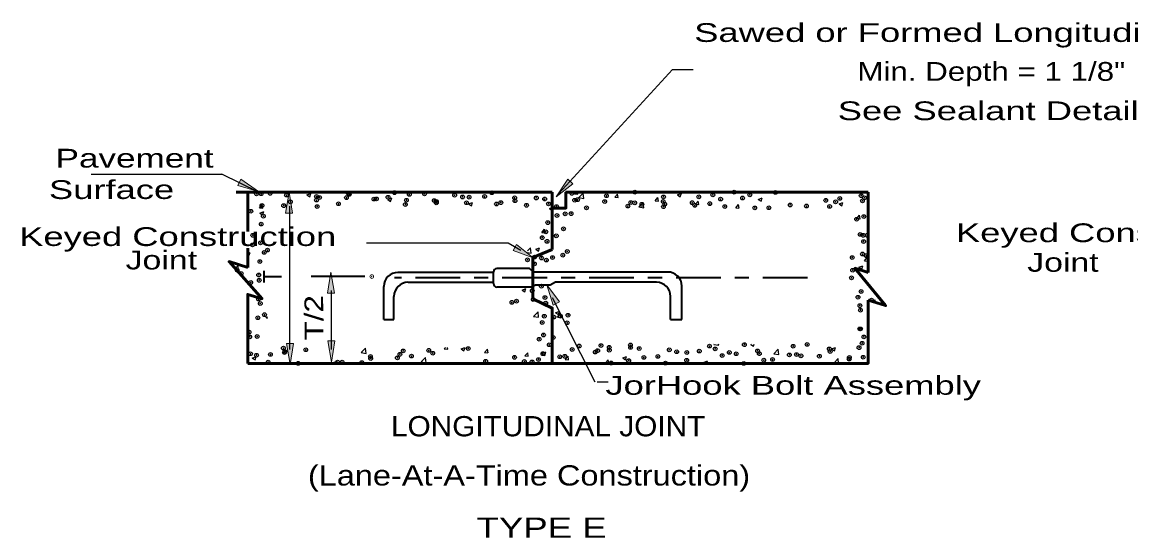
# Model space of a CAD drawing. Extents: x 36.4 to 71.7, y 0.7 to 22.7.
# Drawn here: x 46.53 to 54.42, y 7.38 to 11.05 of the extents above; entities that cross this region are included whole.
import ezdxf

# ---------------------------------------------------------------- set-up
doc = ezdxf.new("R2010")
doc.units = 0
doc.header["$LTSCALE"] = 0.053
doc.header["$PDMODE"] = 32
doc.header["$PDSIZE"] = 0.0265
doc.linetypes.add('LONG_DASH_SHORT_DASH', pattern=[9.9, 6, -1.2, 1.5, -1.2])
for name, color, linetype, lineweight in [('1', 7, 'Continuous', 25), ('3', 7, 'Continuous', 25), ('5', 7, 'Continuous', 13), ('6', 7, 'LONG_DASH_SHORT_DASH', 35)]:
    doc.layers.add(name, color=color, linetype=linetype, lineweight=lineweight)

msp = doc.modelspace()

# ---------------------------------------------------------------- hatches: boundary and pattern name
at = {"layer": '1'}
for points in [[(48.45675, 9.69283), (48.40675, 9.69283), (48.43175, 9.84283), (48.43175, 9.84283)], [(48.75392, 9.12358), (48.70392, 9.12358), (48.72892, 9.27358), (48.72892, 9.27358)], [(48.46367, 8.76675), (48.41367, 8.76675), (48.43867, 8.61675), (48.43867, 8.61675)], [(48.75742, 8.784), (48.70742, 8.784), (48.73242, 8.634), (48.73242, 8.634)]]:
    msp.add_hatch(color=256, dxfattribs=at).paths.add_polyline_path(points)
at = {"layer": '3'}
for points in [[(48.08892, 9.93475), (48.067, 9.88975), (48.21275, 9.84625), (48.21275, 9.84625)], [(50.45075, 9.90133), (50.41375, 9.93525), (50.33108, 9.80775), (50.33108, 9.80775)], [(50.05025, 9.47058), (50.02575, 9.427), (50.16875, 9.37533), (50.16875, 9.37533)], [(50.31067, 9.0385), (50.35525, 9.06117), (50.26517, 9.18367), (50.26517, 9.18367)]]:
    msp.add_hatch(color=256, dxfattribs=at).paths.add_polyline_path(points)

# ---------------------------------------------------------------- linework, layer by layer
at = {"layer": '1', "lineweight": 53}
for p, q in [((50.30358, 9.84225), (48.05408, 9.84225)), ((48.13742, 9.84225), (48.13742, 9.56175)), ((50.30358, 9.43525), (50.30358, 9.84225)), ((52.55083, 9.84225), (50.40142, 9.84225)), ((52.55083, 9.26958), (52.55083, 9.84225)), ((48.13742, 9.44408), (48.13742, 9.30625))]:
    msp.add_line(p, q, dxfattribs=at)
at = {"layer": '1', "lineweight": 13}
for p, q in [((48.44317, 9.84225), (48.57867, 9.84225)), ((48.44317, 8.62383), (48.57867, 8.62383)), ((48.75808, 8.62383), (48.87583, 8.62383))]:
    msp.add_line(p, q, dxfattribs=at)
at = {"layer": '1'}
for p, q in [((48.55892, 9.82208), (48.58692, 9.83283)), ((48.55892, 9.82208), (48.57883, 9.80858)), ((48.57883, 9.80858), (48.58692, 9.83283)), ((49.13375, 9.79), (49.16175, 9.80075)), ((49.13375, 9.79), (49.15367, 9.77658)), ((49.15367, 9.77658), (49.16175, 9.80075)), ((50.46142, 9.83075), (50.47108, 9.84225)), ((50.46142, 9.83075), (50.48533, 9.82858)), ((50.48533, 9.82858), (50.48283, 9.84225)), ((50.49233, 9.80333), (50.5235, 9.83583)), ((50.49233, 9.80333), (50.52792, 9.79792)), ((50.52792, 9.79783), (50.5235, 9.83583)), ((50.63842, 9.84225), (50.63942, 9.84158)), ((50.6395, 9.84158), (50.63967, 9.84225)), ((50.74833, 9.80558), (50.76758, 9.82858)), ((50.74833, 9.80558), (50.77225, 9.80358)), ((50.77225, 9.80358), (50.76758, 9.82858)), ((51.03525, 9.78058), (51.05458, 9.80358)), ((51.03525, 9.78058), (51.05917, 9.77842)), ((51.05917, 9.77842), (51.05458, 9.8035)), ((51.19442, 9.82292), (51.22242, 9.83367)), ((51.19442, 9.82292), (51.21425, 9.8095)), ((51.21425, 9.8095), (51.22242, 9.83367)), ((51.76925, 9.79092), (51.79725, 9.80167)), ((51.76925, 9.79092), (51.78917, 9.7775)), ((51.78917, 9.7775), (51.79725, 9.80158)), ((48.22167, 9.73067), (48.241, 9.75358)), ((48.22167, 9.73067), (48.24558, 9.72858)), ((48.22283, 9.693), (48.25083, 9.70383)), ((48.24558, 9.72858), (48.241, 9.75358)), ((48.24275, 9.67958), (48.25083, 9.70383)), ((48.43467, 9.74225), (48.43467, 8.72383)), ((49.70858, 9.758), (49.73658, 9.76875)), ((49.70858, 9.758), (49.7285, 9.74458)), ((49.7285, 9.74458), (49.73658, 9.76875)), ((50.2835, 9.72592), (50.3115, 9.73667)), ((50.2835, 9.72592), (50.30333, 9.71258)), ((50.30333, 9.71258), (50.3115, 9.73667)), ((50.91925, 9.73717), (50.95033, 9.76958)), ((50.91925, 9.73717), (50.95483, 9.73158)), ((50.95483, 9.73158), (50.95042, 9.76958)), ((51.32217, 9.75542), (51.34142, 9.77842)), ((51.32217, 9.75542), (51.34608, 9.75333)), ((51.34608, 9.75333), (51.34142, 9.77842)), ((51.60908, 9.73033), (51.62833, 9.75325)), ((51.60908, 9.73033), (51.63167, 9.72833)), ((51.63292, 9.72833), (51.62833, 9.75325)), ((52.34408, 9.75892), (52.37208, 9.76958)), ((52.34408, 9.75892), (52.364, 9.74542)), ((52.364, 9.74542), (52.37217, 9.76958)), ((48.22283, 9.693), (48.24267, 9.67958)), ((52.46975, 9.655), (52.48908, 9.678)), ((52.46975, 9.655), (52.49367, 9.65292)), ((52.49367, 9.65292), (52.48908, 9.678)), ((50.23, 9.55492), (50.24933, 9.57792)), ((50.23, 9.55492), (50.25392, 9.55292)), ((50.25392, 9.55292), (50.24933, 9.57792)), ((48.13742, 9.40758), (48.1535, 9.41375)), ((48.13742, 9.39492), (48.14542, 9.38958)), ((48.14542, 9.38958), (48.1535, 9.41375)), ((48.27725, 9.42983), (48.27725, 9.42992)), ((50.1245, 9.41283), (50.154, 9.40825)), ((50.12817, 9.42383), (50.14958, 9.44625)), ((50.154, 9.40825), (50.14958, 9.44625)), ((50.18617, 9.43592), (50.21417, 9.44658)), ((50.18617, 9.43592), (50.206, 9.4225)), ((50.206, 9.4225), (50.21417, 9.44658)), ((48.04725, 9.29958), (48.06817, 9.32133)), ((48.07258, 9.28333), (48.06817, 9.32133)), ((52.48558, 9.30775), (52.51358, 9.3185)), ((52.48558, 9.30775), (52.50542, 9.29433)), ((52.50542, 9.29433), (52.51358, 9.3185)), ((52.52525, 9.35417), (52.54458, 9.37717)), ((52.52525, 9.35417), (52.54925, 9.35208)), ((52.54925, 9.35208), (52.54458, 9.37717)), ((48.06, 9.28533), (48.07258, 9.28342)), ((50.08883, 9.14583), (50.11683, 9.15658)), ((50.10867, 9.13242), (50.11683, 9.15658)), ((48.73183, 9.1415), (48.73183, 8.72383)), ((50.08883, 9.14583), (50.10867, 9.13242)), ((52.58892, 9.063), (52.60008, 9.07625)), ((52.60333, 9.0585), (52.60008, 9.07625)), ((50.32758, 8.98483), (50.35558, 8.99558)), ((50.3475, 8.97133), (50.35558, 8.99558)), ((48.26692, 8.95192), (48.27725, 8.95592)), ((48.26692, 8.95192), (48.27725, 8.94492)), ((50.1715, 8.95792), (50.20258, 8.99033)), ((50.1715, 8.95792), (50.20708, 8.95233)), ((50.20708, 8.95233), (50.20267, 8.99033)), ((50.32758, 8.98483), (50.3475, 8.97133)), ((50.341, 8.95325), (50.36033, 8.97625)), ((50.341, 8.95325), (50.36492, 8.95108)), ((50.36492, 8.95108), (50.36033, 8.97617)), ((51.45217, 8.75925), (51.45458, 8.76167)), ((51.45217, 8.75925), (51.48775, 8.75375)), ((51.45217, 8.75925), (51.48775, 8.75375)), ((51.48775, 8.75375), (51.48683, 8.76167)), ((51.716, 8.75967), (51.72133, 8.76167)), ((51.716, 8.75967), (51.73592, 8.74625)), ((51.73592, 8.74625), (51.74117, 8.76167)), ((48.94383, 8.70058), (48.975, 8.73308)), ((48.94383, 8.70058), (48.97942, 8.69517)), ((48.97942, 8.69508), (48.975, 8.73308)), ((49.53583, 8.72758), (49.544, 8.73733)), ((49.53583, 8.72758), (49.55975, 8.72558)), ((49.55975, 8.72558), (49.55758, 8.73733)), ((49.65542, 8.72675), (49.68292, 8.73733)), ((49.65542, 8.72675), (49.67525, 8.71333)), ((49.67525, 8.71333), (49.68333, 8.73733)), ((49.82275, 8.70258), (49.842, 8.7255)), ((49.82275, 8.70258), (49.84658, 8.70042)), ((49.84667, 8.70042), (49.842, 8.7255)), ((50.10958, 8.67742), (50.12892, 8.70042)), ((50.10958, 8.67742), (50.13358, 8.67533)), ((50.13358, 8.67533), (50.12892, 8.70042)), ((50.23025, 8.69475), (50.25825, 8.7055)), ((50.23025, 8.69475), (50.25017, 8.68125)), ((50.25017, 8.68125), (50.25825, 8.7055)), ((51.87908, 8.693), (51.91025, 8.7255)), ((51.87908, 8.693), (51.91467, 8.68758)), ((51.91467, 8.6875), (51.91025, 8.7255)), ((52.29092, 8.72758), (52.31892, 8.73842)), ((52.29092, 8.72758), (52.31083, 8.71425)), ((52.31083, 8.71425), (52.31892, 8.73833)), ((48.16958, 8.66183), (48.19758, 8.67258)), ((48.16958, 8.66183), (48.1895, 8.64842)), ((48.1895, 8.64842), (48.19758, 8.67258)), ((48.1895, 8.64842), (48.19758, 8.67258)), ((48.7445, 8.62983), (48.7725, 8.64058)), ((48.7445, 8.62983), (48.75333, 8.62383)), ((48.76692, 8.62383), (48.7725, 8.64058)), ((49.37075, 8.63442), (49.40192, 8.66692)), ((49.37075, 8.63442), (49.40625, 8.62892)), ((49.40625, 8.62892), (49.40192, 8.66692)), ((50.39658, 8.65233), (50.41583, 8.67525)), ((50.39658, 8.65233), (50.4205, 8.65025)), ((50.4205, 8.65025), (50.41583, 8.67525)), ((50.68342, 8.62725), (50.70275, 8.65025)), ((50.68342, 8.62725), (50.70733, 8.62517)), ((50.70733, 8.62517), (50.70275, 8.65025)), ((50.80508, 8.66267), (50.83308, 8.67342)), ((50.80508, 8.66267), (50.825, 8.64925)), ((50.825, 8.64925), (50.83308, 8.67342)), ((50.98858, 8.62383), (50.98958, 8.62508)), ((50.98992, 8.62383), (50.98958, 8.62508)), ((51.37992, 8.63067), (51.40792, 8.64142)), ((51.37992, 8.63067), (51.39008, 8.62383)), ((51.40208, 8.62383), (51.40792, 8.64142)), ((52.30592, 8.62683), (52.33717, 8.65925)), ((52.30592, 8.62683), (52.3255, 8.62383)), ((52.34125, 8.62383), (52.33717, 8.65925))]:
    msp.add_line(p, q, dxfattribs=at)
at = {"layer": '1', "lineweight": 35}
for p, q in [((48.96992, 9.2415), (48.58783, 9.2415)), ((49.88525, 9.27108), (49.2055, 9.27108)), ((49.88525, 9.1925), (49.88525, 9.274)), ((49.1055, 8.93725), (49.1055, 9.17108)), ((49.2775, 9.20108), (49.88525, 9.20108)), ((51.2255, 8.93725), (51.2255, 9.17392)), ((49.1775, 8.93725), (49.1775, 9.10108)), ((51.1455, 8.93725), (51.1455, 9.10108)), ((49.1055, 8.93725), (49.1775, 8.93725)), ((51.1455, 8.93725), (51.2255, 8.93725))]:
    msp.add_line(p, q, dxfattribs=at)
at = {"layer": '1', "lineweight": 13}
for points in [[(48.45675, 9.69283), (48.40675, 9.69283), (48.43175, 9.84283), (48.43175, 9.84283)], [(48.75392, 9.12358), (48.70392, 9.12358), (48.72892, 9.27358), (48.72892, 9.27358)], [(48.46367, 8.76675), (48.41367, 8.76675), (48.43867, 8.61675), (48.43867, 8.61675)], [(48.75742, 8.784), (48.70742, 8.784), (48.73242, 8.634), (48.73242, 8.634)]]:
    msp.add_lwpolyline(points, close=True, dxfattribs=at)
at = {"layer": '1', "lineweight": 53}
for points in [[(50.40108, 9.84125), (50.4015, 9.84125), (50.4015, 9.72925), (50.30358, 9.72925)], [(50.16492, 9.08217), (50.16492, 9.37692), (50.30358, 9.43525)], [(48.13742, 9.30625), (48.00458, 9.34767), (48.23942, 9.08367), (48.13742, 9.11425), (48.13742, 8.62383)], [(52.55083, 9.26958), (52.45675, 9.30042), (52.67575, 9.03558), (52.55083, 9.075)], [(48.13742, 8.62383), (52.55083, 8.62383), (52.55083, 9.075)], [(50.30358, 8.62383), (50.30358, 9.01808), (50.16492, 9.08217)]]:
    msp.add_lwpolyline(points, dxfattribs=at)
at = {"layer": '1', "lineweight": 35}
for points in [[(51.1255, 9.27392), (50.17058, 9.27392), (50.14125, 9.299), (49.91025, 9.299)], [(51.0455, 9.20108), (50.328, 9.20108), (50.288, 9.1815), (50.18392, 9.1815), (50.15725, 9.1675), (49.91025, 9.1675)]]:
    msp.add_lwpolyline(points, dxfattribs=at)
for centre, radius, start, end in [((49.20548, 9.17108), 0.1, 90, 180), ((49.91028, 9.27402), 0.025, 90, 180), ((51.12548, 9.17388), 0.1, 0, 90), ((49.27748, 9.10108), 0.1, 90, 180), ((49.91028, 9.19248), 0.025, 180, 270), ((51.04548, 9.10108), 0.1, 0, 90)]:
    msp.add_arc(centre, radius, start, end, dxfattribs=at)
at = {"layer": '1'}
for p in [(48.19883, 9.82983), (48.23217, 9.83075), (48.29725, 9.83392), (48.41233, 9.82083), (48.44058, 9.77333), (48.62592, 9.81183), (48.62642, 9.78608), (48.64825, 9.80333), (48.83942, 9.80275), (48.85367, 9.8315), (48.85967, 9.82617), (49.03525, 9.79258), (49.05292, 9.79375), (49.13542, 9.80575), (49.18217, 9.8385), (49.2665, 9.78475), (49.28692, 9.82567), (49.39567, 9.82942), (49.464, 9.78208), (49.48, 9.77567), (49.60917, 9.82042), (49.666, 9.80767), (49.71225, 9.80625), (49.82267, 9.81142), (49.87383, 9.83767), (49.93858, 9.76758), (50.03625, 9.80233), (50.03867, 9.78075), (50.19025, 9.80067), (50.24975, 9.79333), (50.44283, 9.83392), (50.46325, 9.78433), (50.48408, 9.78825), (50.67683, 9.77525), (50.6895, 9.8165), (50.86217, 9.76783), (50.8915, 9.84208), (51.0935, 9.77567), (51.09542, 9.80792), (51.34608, 9.80892), (51.44625, 9.82217), (51.50183, 9.79267), (51.59767, 9.84208), (51.65783, 9.80017), (51.70958, 9.82267), (51.89108, 9.84017), (52.24933, 9.78392), (52.31992, 9.77325), (52.3495, 9.79717), (52.50092, 9.81708), (52.51042, 9.78025), (52.52525, 9.80142), (48.15992, 9.706), (48.2385, 9.74775), (48.39317, 9.74608), (48.63117, 9.73933), (48.78267, 9.75925), (49.25858, 9.75392), (49.479, 9.76625), (49.69358, 9.76667), (49.907, 9.75767), (50.12058, 9.74858), (50.27633, 9.75825), (50.33408, 9.73958), (50.43775, 9.68933), (50.54758, 9.73058), (50.84183, 9.74258), (50.89033, 9.76625), (50.94192, 9.75575), (51.09442, 9.73892), (51.10392, 9.75725), (51.29975, 9.76708), (51.31742, 9.74825), (51.42458, 9.76008), (51.53092, 9.73925), (51.7445, 9.73025), (51.84525, 9.73075), (51.99675, 9.75067), (52.11217, 9.74325), (52.27717, 9.74025), (48.23358, 9.61458), (48.24842, 9.67125), (50.2715, 9.62517), (50.33758, 9.67617), (50.39558, 9.68775), (52.46942, 9.64942), (52.52042, 9.66825), (48.17325, 9.53517), (50.25817, 9.55992), (50.3325, 9.53158), (50.38367, 9.581), (52.49392, 9.54158), (52.51558, 9.53517), (52.54317, 9.53483), (48.17058, 9.46683), (48.22883, 9.48142), (50.23233, 9.51842), (50.26658, 9.492), (52.519, 9.49083), (48.25492, 9.41308), (48.27725, 9.42983), (50.17767, 9.37992), (50.22725, 9.37383), (50.30583, 9.37658), (50.37875, 9.39375), (50.41092, 9.41992), (52.43792, 9.37708), (52.51067, 9.40192), (52.53808, 9.39025), (48.22392, 9.34825), (50.12717, 9.36067), (50.17658, 9.33192), (50.26175, 9.35883), (48.06292, 9.28733), (48.09092, 9.2635), (48.21533, 9.25292), (52.43283, 9.2325), (52.44108, 9.28642), (48.15867, 9.1995), (48.21908, 9.21508), (50.16117, 9.14125), (50.22625, 9.17325), (48.21425, 9.08192), (50.01683, 9.05825), (50.04992, 9.06692), (50.16825, 9.07825), (50.252, 9.09258), (52.47908, 9.09458), (52.50092, 9.13558), (52.57508, 9.074), (48.22658, 9.05008), (50.257, 9.05333), (52.49267, 9.03508), (52.49608, 9.0025), (48.20933, 8.94883), (48.25658, 8.9705), (50.23267, 8.91517), (50.24717, 8.95933), (50.31567, 8.95375), (50.36192, 8.95992), (50.40975, 8.91342), (50.41583, 8.96692), (48.147, 8.84675), (50.24225, 8.82625), (52.49125, 8.86933), (52.49717, 8.86958), (48.15125, 8.81267), (48.2045, 8.81558), (50.2105, 8.79592), (50.28225, 8.75658), (50.31058, 8.80917), (50.49583, 8.74758), (50.65058, 8.75125), (50.85983, 8.75483), (51.42225, 8.74708), (51.67067, 8.75742), (52.017, 8.746), (52.11717, 8.75917), (52.50808, 8.76725), (52.52125, 8.81233), (48.15758, 8.693), (48.19958, 8.6825), (48.29867, 8.68825), (48.39083, 8.733), (48.39883, 8.70142), (48.40158, 8.70808), (48.55033, 8.72133), (49.01008, 8.67317), (49.20192, 8.66325), (49.21967, 8.68867), (49.24342, 8.71317), (49.30208, 8.67642), (49.42508, 8.71683), (49.45358, 8.69633), (49.70625, 8.72958), (50.03542, 8.66742), (50.23742, 8.69308), (50.35692, 8.67133), (50.39325, 8.67475), (50.44525, 8.723), (50.6095, 8.70458), (50.62658, 8.71475), (50.70933, 8.7385), (50.70958, 8.71783), (50.86108, 8.73775), (50.92292, 8.7295), (50.95558, 8.66692), (51.0555, 8.67358), (51.13642, 8.7205), (51.18892, 8.707), (51.26092, 8.70183), (51.34992, 8.71142), (51.46292, 8.72742), (51.51275, 8.67958), (51.5635, 8.70242), (51.61292, 8.69283), (51.76433, 8.71275), (51.777, 8.69342), (51.99058, 8.68433), (52.0415, 8.68717), (52.07325, 8.678), (52.20408, 8.67533), (52.27475, 8.72725), (52.28092, 8.708), (52.41758, 8.66633), (52.48633, 8.73617), (52.51617, 8.66783), (48.28258, 8.63333), (48.49617, 8.62433), (48.77683, 8.63308), (48.80992, 8.63308), (48.94933, 8.62992), (49.01192, 8.65867), (49.83, 8.63925), (50.10525, 8.63825), (50.15992, 8.63467), (50.20533, 8.65142), (50.72233, 8.62692), (50.84775, 8.64367), (51.10858, 8.62642), (51.26017, 8.64633), (51.66583, 8.62425), (51.80825, 8.64717), (51.87117, 8.65242), (52.416, 8.65458)]:
    msp.add_point(p, dxfattribs=at)
at = {"layer": '3'}
for p, q in [((47.02267, 9.96917), (47.95217, 9.96917)), ((48.21492, 9.84225), (47.95217, 9.96917)), ((50.3035, 9.09225), (50.60775, 8.49283)), ((50.62367, 8.49392), (50.70092, 8.49392))]:
    msp.add_line(p, q, dxfattribs=at)
for points in [[(50.35083, 9.83225), (51.15825, 10.71383), (51.30683, 10.71383)], [(50.08142, 9.4275), (49.991, 9.47825), (48.98125, 9.47825)]]:
    msp.add_lwpolyline(points, dxfattribs=at)
at = {"layer": '3', "lineweight": 13}
for points in [[(48.08892, 9.93475), (48.067, 9.88975), (48.21275, 9.84625), (48.21275, 9.84625)], [(50.45075, 9.90133), (50.41375, 9.93525), (50.33108, 9.80775), (50.33108, 9.80775)], [(50.05025, 9.47058), (50.02575, 9.427), (50.16875, 9.37533), (50.16875, 9.37533)], [(50.31067, 9.0385), (50.35525, 9.06117), (50.26517, 9.18367), (50.26517, 9.18367)]]:
    msp.add_lwpolyline(points, close=True, dxfattribs=at)
at = {"layer": '5'}
for p, q in [((48.39317, 9.84225), (48.39325, 9.84225)), ((48.39317, 8.62383), (48.39325, 8.62383)), ((48.43467, 8.62383), (48.43475, 8.62383)), ((48.70808, 8.62383), (48.70817, 8.62383)), ((48.73183, 8.62383), (48.73192, 8.62383))]:
    msp.add_line(p, q, dxfattribs=at)
msp.add_point((49.01992, 9.2415), dxfattribs=at)
at = {"layer": '6'}
msp.add_line((52.12058, 9.23192), (49.18125, 9.23192), dxfattribs=at)

# ---------------------------------------------------------------- texts
at = {"layer": '1'}
for s, height, rotation, width, p in [('T', 0.1333, 90.186, 0.85, (48.37867, 9.19567)), ('T/2', 0.1332, 90.416, 1.25, (48.67583, 8.78867))]:
    msp.add_text(s, height=height, rotation=rotation, dxfattribs=dict(at, width=width)).set_placement(p)
at = {"layer": '3'}
for s, height, width, p in [('Sawed or Formed Longitudinal Joint', 0.1333, 1.45, (51.31375, 10.91042)), ('Min. Depth = 1 1/8"', 0.1333, 1.25, (52.47417, 10.63408)), ('See Sealant Details', 0.1333, 1.45, (52.33483, 10.35408)), ('Pavement ', 0.1333, 1.4, (46.77033, 10.01683)), ('Surface ', 0.1333, 1.45, (46.72292, 9.7935)), ('Keyed Construction', 0.1333, 1.45, (53.17592, 9.48658)), ('Keyed Construction', 0.1333, 1.45, (46.51133, 9.45925)), ('Joint', 0.1333, 1.35, (47.26842, 9.29258)), ('Joint', 0.1333, 1.35, (53.683, 9.27592)), ('JorHook Bolt Assembly', 0.1333, 1.45, (50.68208, 8.40117)), ('LONGITUDINAL JOINT', 0.144, 1.1, (49.15658, 8.1055)), ('(Lane-At-A-Time Construction)', 0.144, 1.2, (48.5655, 7.75567)), ('TYPE E ', 0.144, 1.35, (49.76583, 7.38375))]:
    msp.add_text(s, height=height, dxfattribs=dict(at, width=width)).set_placement(p)

doc.saveas('drawing.dxf')
